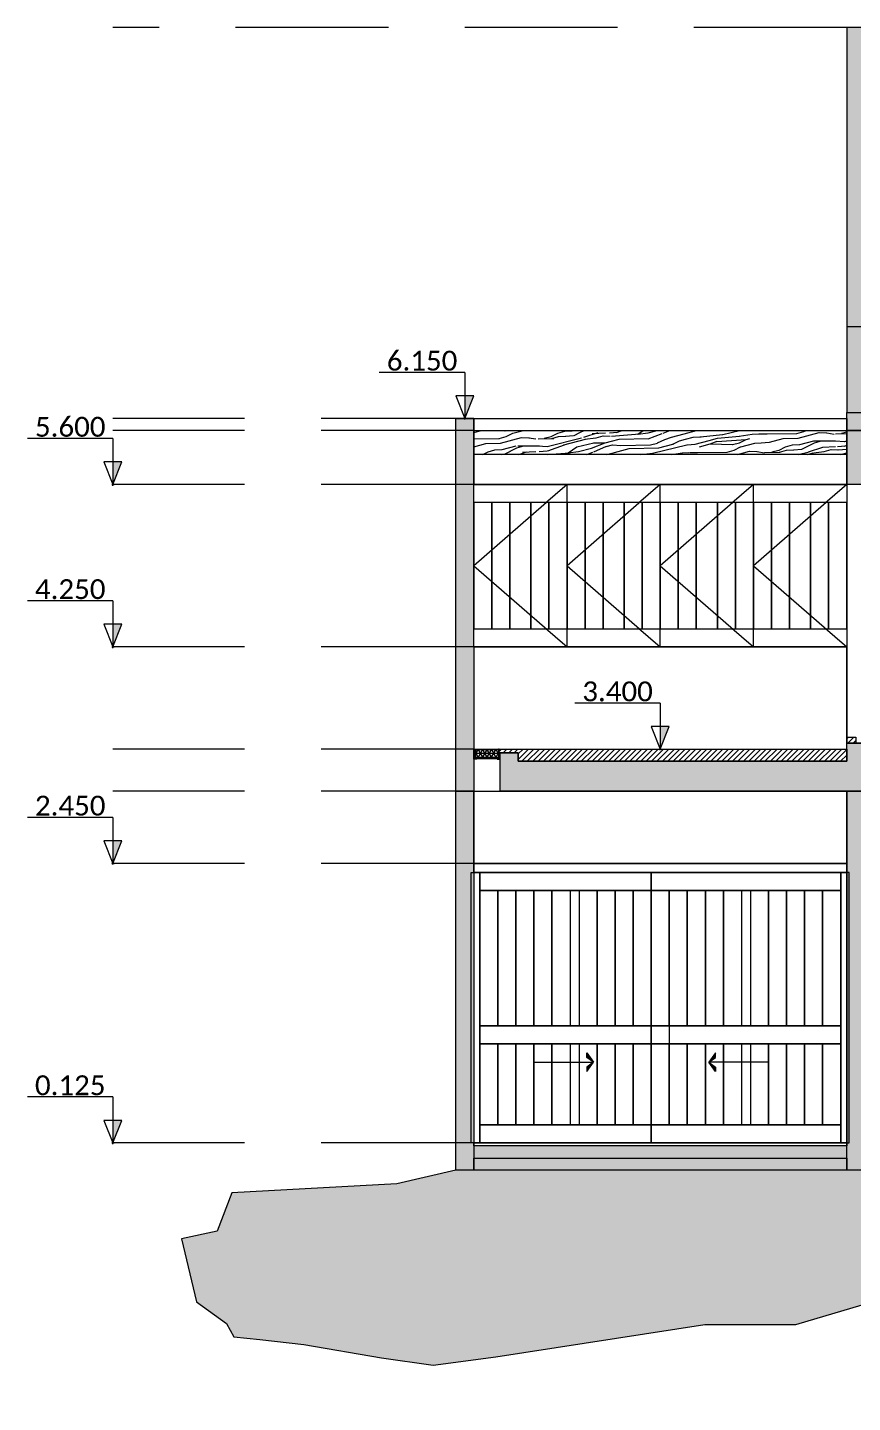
# Model space of a CAD drawing. Header units: metres. Extents: x -197 to 1099, y -24 to 14.
# Drawn here: x 869.46 to 876.31, y -2.03 to 9.4 of the extents above; entities that cross this region are included whole.
import ezdxf
from ezdxf.enums import TextEntityAlignment as Align

# ---------------------------------------------------------------- set-up
doc = ezdxf.new("R2010")
doc.units = ezdxf.units.M
doc.header["$LTSCALE"] = 0.001
doc.header["$PDMODE"] = 34
doc.header["$PDSIZE"] = 0.01
doc.linetypes.add('HIDDENX2', pattern=[19.05, 12.7, -6.35])
doc.layers.get('0').update_dxf_attribs({"lineweight": 13, "true_color": 0x000000})
for name, color, linetype, lineweight, true_color in [('Jach-Anotaciones-CalidaddeLínea  0.13', 7, 'Continuous', 13, 0x000000), ('Jach-Anotaciones-CalidaddeLínea 0.09', 7, 'Continuous', 9, 0x000000), ('Jach-Anotaciones-Hatch-Lum100%', 7, 'Continuous', 13, 0x000000), ('Jach-Anotaciones-Hatch-Lum50%', 9, 'Continuous', 13, 0x808080), ('Jach-Anotaciones-Hatch-Lum80%', 250, 'Continuous', 13, 0x333333), ('Jach-Anotaciones-LineasDetalle0.09mm', 7, 'Continuous', 15, 0x000000), ('Jach-Anotaciones-LineasDetalle0.18mm', 7, 'Continuous', 18, 0x000000), ('JACH-Anotaciones-Textos-Lum75% @ 0.075', 7, 'Continuous', 13, 0x404040), ('JACH-Arq-Lineas-Proyeccion', 250, 'HIDDENX2', 13, 0x333333), ('JACH-Arq-Lineas-Proyeccion Niveles cortes', 9, 'HIDDENX2', 13, 0x808080), ('JACH-Arq-Puertas01-', 7, 'Continuous', 13, 0x404040)]:
    doc.layers.add(name, color=color, linetype=linetype, lineweight=lineweight, true_color=true_color)
doc.styles.add('02a-Calibri-JACH(1.8mm)', font='calibri.ttf', dxfattribs={"height": 2.2})
pattern_1 = [(0, (894.54, -0.075), (0, 6.985), [5.08, -1.905]), (90, (894.54, -0.075), (-6.985, 4e-16), [5.08, -1.905])]
pattern_2 = [(45, (869.457815, 0), (-0.02245064, 0.02245064), [])]
pattern_3 = [(0, (169.421, 45.032), (0, 6.985), [5.08, -1.905]), (90, (169.421, 45.032), (-6.985, 4e-16), [5.08, -1.905])]
pattern_4 = [(90, (-56.2988156, 0), (-0.00127, 0), [])]

# ---------------------------------------------------------------- blocks, each defined once
blk = doc.blocks.new('A$C51db089b')
at = {"layer": 'Jach-Anotaciones-Hatch-Lum50%', "lineweight": 0, "ltscale": 100}
h = blk.add_hatch(color=256, dxfattribs=at)
h.dxf.hatch_style = 1
h.paths.add_polyline_path([(0, 0.078), (0.055, 0.117), (0.055, 0.155)])
h = blk.add_hatch(color=256, dxfattribs=at)
h.dxf.hatch_style = 1
h.paths.add_polyline_path([(0, 0.078), (0.055, 0.038), (0.055, 0)])
at = {"lineweight": 0, "ltscale": 100}
for points in [[(0, 0.078), (0.055, 0.117), (0.055, 0.155)], [(0, 0.078), (0.055, 0.038), (0.055, 0)]]:
    blk.add_lwpolyline(points, close=True, dxfattribs=at)
blk.add_lwpolyline([(0.5, 0.078), (0, 0.078)], dxfattribs=at)
blk = doc.blocks.new('*U322')
at = {"lineweight": 0, "ltscale": 100}
h = blk.add_hatch(dxfattribs=at)
h.set_pattern_fill('ANGLE', color=256)
h.set_pattern_definition(pattern_3)
h.paths.add_polyline_path([(0, 2.5), (0, 0), (1, 2.5)])
h = blk.add_hatch(color=256, dxfattribs=at)
h.dxf.hatch_style = 1
h.paths.add_polyline_path([(0, 2.5), (0, 0), (1, 2.5)])
for points in [[(0, 5.1), (-9.47, 5.1)], [(0, 5.1), (0, 1.25)]]:
    blk.add_lwpolyline(points, dxfattribs=at)
for points in [[(0, 0), (1, 2.5), (-1, 2.5)], [(0, 2.5), (0, 0), (1, 2.5)]]:
    blk.add_lwpolyline(points, close=True, dxfattribs=at)
blk.add_point((0, 0), dxfattribs=at)
at = {"lineweight": 0, "ltscale": 100, "style": '02a-Calibri-JACH(1.8mm)'}
blk.add_attdef('ALT', text='', height=2.2, dxfattribs=at).set_placement((-4.73, 6.4), align=Align.MIDDLE_CENTER)
blk = doc.blocks.new('*U323')
at = {"lineweight": 0, "ltscale": 100}
h = blk.add_hatch(dxfattribs=at)
h.set_pattern_fill('ANGLE', color=256)
h.set_pattern_definition(pattern_3)
h.paths.add_polyline_path([(0, 2.5), (0, 0), (1, 2.5)])
h = blk.add_hatch(color=256, dxfattribs=at)
h.dxf.hatch_style = 1
h.paths.add_polyline_path([(0, 2.5), (0, 0), (1, 2.5)])
for points in [[(0, 5.1), (-9.47, 5.1)], [(0, 5.1), (0, 1.25)]]:
    blk.add_lwpolyline(points, dxfattribs=at)
for points in [[(0, 0), (1, 2.5), (-1, 2.5)], [(0, 2.5), (0, 0), (1, 2.5)]]:
    blk.add_lwpolyline(points, close=True, dxfattribs=at)
blk.add_point((0, 0), dxfattribs=at)
at = {"lineweight": 0, "ltscale": 100, "style": '02a-Calibri-JACH(1.8mm)'}
blk.add_attdef('ALT', text='', height=2.2, dxfattribs=at).set_placement((-4.73, 6.4), align=Align.MIDDLE_CENTER)
blk = doc.blocks.new('*U324')
at = {"lineweight": 0, "ltscale": 100}
h = blk.add_hatch(dxfattribs=at)
h.set_pattern_fill('ANGLE', color=256)
h.set_pattern_definition(pattern_3)
h.paths.add_polyline_path([(0, 2.5), (0, 0), (1, 2.5)])
h = blk.add_hatch(color=256, dxfattribs=at)
h.dxf.hatch_style = 1
h.paths.add_polyline_path([(0, 2.5), (0, 0), (1, 2.5)])
for points in [[(0, 5.1), (-9.47, 5.1)], [(0, 5.1), (0, 1.25)]]:
    blk.add_lwpolyline(points, dxfattribs=at)
for points in [[(0, 0), (1, 2.5), (-1, 2.5)], [(0, 2.5), (0, 0), (1, 2.5)]]:
    blk.add_lwpolyline(points, close=True, dxfattribs=at)
blk.add_point((0, 0), dxfattribs=at)
at = {"lineweight": 0, "ltscale": 100, "style": '02a-Calibri-JACH(1.8mm)'}
blk.add_attdef('ALT', text='', height=2.2, dxfattribs=at).set_placement((-4.73, 6.4), align=Align.MIDDLE_CENTER)
blk = doc.blocks.new('*U325')
at = {"lineweight": 0, "ltscale": 100}
h = blk.add_hatch(dxfattribs=at)
h.set_pattern_fill('ANGLE', color=256)
h.set_pattern_definition(pattern_3)
h.paths.add_polyline_path([(0, 2.5), (0, 0), (1, 2.5)])
h = blk.add_hatch(color=256, dxfattribs=at)
h.dxf.hatch_style = 1
h.paths.add_polyline_path([(0, 2.5), (0, 0), (1, 2.5)])
for points in [[(0, 5.1), (-9.47, 5.1)], [(0, 5.1), (0, 1.25)]]:
    blk.add_lwpolyline(points, dxfattribs=at)
for points in [[(0, 0), (1, 2.5), (-1, 2.5)], [(0, 2.5), (0, 0), (1, 2.5)]]:
    blk.add_lwpolyline(points, close=True, dxfattribs=at)
blk.add_point((0, 0), dxfattribs=at)
at = {"lineweight": 0, "ltscale": 100, "style": '02a-Calibri-JACH(1.8mm)'}
blk.add_attdef('ALT', text='', height=2.2, dxfattribs=at).set_placement((-4.73, 6.4), align=Align.MIDDLE_CENTER)
blk = doc.blocks.new('*U326')
at = {"lineweight": 0, "ltscale": 100}
h = blk.add_hatch(dxfattribs=at)
h.set_pattern_fill('ANGLE', color=256)
h.set_pattern_definition(pattern_3)
h.paths.add_polyline_path([(0, 2.5), (0, 0), (1, 2.5)])
h = blk.add_hatch(color=256, dxfattribs=at)
h.dxf.hatch_style = 1
h.paths.add_polyline_path([(0, 2.5), (0, 0), (1, 2.5)])
for points in [[(0, 5.1), (-9.47, 5.1)], [(0, 5.1), (0, 1.25)]]:
    blk.add_lwpolyline(points, dxfattribs=at)
for points in [[(0, 0), (1, 2.5), (-1, 2.5)], [(0, 2.5), (0, 0), (1, 2.5)]]:
    blk.add_lwpolyline(points, close=True, dxfattribs=at)
blk.add_point((0, 0), dxfattribs=at)
at = {"lineweight": 0, "ltscale": 100, "style": '02a-Calibri-JACH(1.8mm)'}
blk.add_attdef('ALT', text='', height=2.2, dxfattribs=at).set_placement((-4.73, 6.4), align=Align.MIDDLE_CENTER)
blk = doc.blocks.new('*U327')
at = {"lineweight": 0, "ltscale": 100}
h = blk.add_hatch(dxfattribs=at)
h.set_pattern_fill('ANGLE', color=256)
h.set_pattern_definition(pattern_3)
h.paths.add_polyline_path([(0, 2.5), (0, 0), (1, 2.5)])
h = blk.add_hatch(color=256, dxfattribs=at)
h.dxf.hatch_style = 1
h.paths.add_polyline_path([(0, 2.5), (0, 0), (1, 2.5)])
for points in [[(0, 5.1), (-9.47, 5.1)], [(0, 5.1), (0, 1.25)]]:
    blk.add_lwpolyline(points, dxfattribs=at)
for points in [[(0, 0), (1, 2.5), (-1, 2.5)], [(0, 2.5), (0, 0), (1, 2.5)]]:
    blk.add_lwpolyline(points, close=True, dxfattribs=at)
blk.add_point((0, 0), dxfattribs=at)
at = {"lineweight": 0, "ltscale": 100, "style": '02a-Calibri-JACH(1.8mm)'}
blk.add_attdef('ALT', text='', height=2.2, dxfattribs=at).set_placement((-4.73, 6.4), align=Align.MIDDLE_CENTER)

msp = doc.modelspace()

# ---------------------------------------------------------------- hatches: boundary and pattern name
at = {"layer": 'Jach-Anotaciones-Hatch-Lum100%', "ltscale": 100}
h = msp.add_hatch(color=256, dxfattribs=at)
h.dxf.hatch_style = 1
h.paths.add_polyline_path([(876.26585, 6.2), (876.41585, 6.2), (876.41585, 9.4), (876.26585, 9.4)])
h = msp.add_hatch(color=256, dxfattribs=at)
h.dxf.hatch_style = 1
h.paths.add_polyline_path([(881.01585, 6.05), (876.26585, 6.05), (876.26585, 6.2), (881.01585, 6.2)])
h = msp.add_hatch(color=256, dxfattribs=at)
h.dxf.hatch_style = 1
h.paths.add_polyline_path([(873.01585, 6.15), (873.16585, 6.15), (873.16585, 3.05), (873.01585, 3.05)])
h = msp.add_hatch(color=256, dxfattribs=at)
h.dxf.hatch_style = 1
h.paths.add_polyline_path([(876.26585, 6.05), (876.56585, 6.05), (876.56585, 5.6), (876.26585, 5.6)])
h = msp.add_hatch(color=256, dxfattribs=at)
h.dxf.hatch_style = 1
h.paths.add_polyline_path([(876.41585, 3.05), (873.38585, 3.05), (873.38585, 3.37), (873.53585, 3.37), (873.53585, 3.3), (876.26585, 3.3), (876.26585, 3.45), (876.41585, 3.45)])
h = msp.add_hatch(color=256, dxfattribs=at)
h.dxf.hatch_style = 1
h.paths.add_polyline_path([(873.01585, 3.05), (873.16585, 3.05), (873.16585, -0.1), (873.01585, -0.1)])
h = msp.add_hatch(color=256, dxfattribs=at)
h.dxf.hatch_style = 1
h.paths.add_polyline_path([(876.26585, 3.05), (876.41585, 3.05), (876.41585, -0.1), (876.26585, -0.1)])
h = msp.add_hatch(color=256, dxfattribs=at)
h.dxf.hatch_style = 1
h.paths.add_polyline_path([(873.16585, 0), (876.26585, 0), (876.26585, -0.1), (873.16585, -0.1)])
at = {"layer": 'Jach-Anotaciones-Hatch-Lum50%', "ltscale": 100}
h = msp.add_hatch(dxfattribs=at)
h.set_pattern_fill('ANGLE', color=256)
h.set_pattern_definition(pattern_1)
h.paths.add_polyline_path([(876.26585, 6.125), (876.41585, 6.125), (876.41585, 9.325), (876.26585, 9.325)])
h = msp.add_hatch(dxfattribs=at)
h.set_pattern_fill('ANGLE', color=256)
h.set_pattern_definition(pattern_1)
h.paths.add_polyline_path([(876.26585, 6.125), (876.41585, 6.125), (876.41585, 9.325), (876.26585, 9.325)])
h = msp.add_hatch(dxfattribs=at)
h.set_pattern_fill('WOOD_01', color=256, scale=0.6, angle=15, pattern_type=2)
h.set_pattern_definition([(15, (894.8306, 0.5623), (-0.155291, 0.579555), [0.12, -0.48]), (23.9726, (894.920283, 0.250903), (3.322041933, 1.511302687), [0.115412, -11.425817]), (20.7105, (894.90517, 0.284124), (5.06071039, 1.97716997), [0.120599, -5.909326]), (359.5779, (894.858582, 0.45799), (6.84098249, -0.030453526), [0.180499, -17.869426]), (8.6599, (894.81893, 0.65235), (0.57955536, 0.15529266), [0.108665, -5.324566]), (0.0686, (894.92483, 0.32666), (2.47351315, 0.041611156), [0.093145, -9.221359]), (3.6901, (894.63192, 0.60845), (0.5795556, 0.1552917), [0.244753, -2.814658]), (20.7105, (894.93426, 0.198743), (5.06071039, 1.97716997), [0.0603, -5.969625]), (15, (894.86324, 0.4406), (-0.155291, 0.579555), [0.06, -0.54]), (15, (894.7287, 0.4791), (-0.155291, 0.579555), [0.18, -0.42]), (26.3099, (894.82131, 0.59708), (2.1629308, 1.2007197), [0.061188, -2.998223]), (17.7263, (894.820814, 0.36712), (11.435819278, 3.685381775), [0.126143, -12.488135]), (7.4054, (894.85445, 0.357497), (4.79173433, 0.66277956), [0.090796, -8.98885]), (15, (894.8845, 0.1295), (-0.155291, 0.579555), [0.12, -0.48]), (13.8309, (894.834293, 0.084994), (0.579555483, 0.1552919006), [0.294061, -29.11206]), (15, (894.7178, 0.51966), (-0.155291, 0.579555), [0.06, -0.54]), (15, (894.76336, 0.58155), (-0.155291, 0.579555), [0.06, -0.54]), (15, (894.4886, 0.56383), (-0.155291, 0.579555), [0.09, -0.51]), (5.5377, (894.6373, 0.63474), (0.5795555, 0.15529166), [0.182483, -3.467174]), (15, (894.45184, 0.58505), (-0.155291, 0.579555), [0.12, -0.48]), (15, (894.52785, 0.04636), (-0.155291, 0.579555), [0.066, -0.534]), (15, (894.81566, 0.15454), (-0.155291, 0.579555), [0.06, -0.54]), (15, (894.5154, 0.0927), (-0.155291, 0.579555), [0.126, -0.474]), (20.4403, (894.801682, 0.2067), (5.640264168, 2.132466697), [0.12657, -12.530443]), (15, (894.79505, 0.2546), (-0.155291, 0.579555), [0.114, -0.486]), (15, (894.4906, 0.18546), (-0.155291, 0.579555), [0.066, -0.534]), (13.8309, (894.535279, 0.296822), (0.579555483, 0.1552919006), [0.294061, -29.11206]), (15, (894.57346, 0.36296), (-0.155291, 0.579555), [0.06, -0.54]), (15, (894.51085, 0.3648), (-0.155291, 0.579555), [0.06, -0.54]), (15, (894.7427, 0.42693), (-0.155291, 0.579555), [0.12, -0.48]), (15, (894.62365, 0.40746), (-0.155291, 0.579555), [0.06, -0.54]), (15, (894.4891, 0.44595), (-0.155291, 0.579555), [0.12, -0.48]), (34.6538, (894.71081, 0.24447), (5.753945734, 4.026424576), [0.089197, -8.830444]), (26.3099, (894.5688, 0.38034), (2.1629308, 1.2007197), [0.061188, -2.998223]), (26.3099, (894.80839, 0.41348), (2.1629308, 1.2007197), [0.061188, -2.998223]), (20.7105, (894.575514, 0.587127), (5.06071039, 1.97716997), [0.0603, -5.969625]), (4.6952, (894.38498, 0.579555), (3.63262356, 0.35219614), [0.067082, -6.641121]), (3.6901, (894.5916, 0.06345), (0.5795556, 0.1552917), [0.061188, -2.998223]), (105, (894.65266, 0.0674), (-0.579555, -0.155291), [0, -0.6]), (1.6076, (894.443992, 0.359324), (10.473604536, 0.32174997), [0.129522, -12.822692]), (26.3099, (894.77578, 0.53519), (2.1629308, 1.2007197), [0.061188, -2.998223]), (25.3048, (894.873613, 0.17007), (2.74248654, 1.3560103), [0.067082, -6.641121]), (3.6901, (894.63142, 0.37849), (0.5795556, 0.1552917), [0.061188, -2.998223]), (3.6901, (894.68161, 0.42299), (0.5795556, 0.1552917), [0.061188, -2.998223]), (356.5651, (894.45952, 0.30137), (0.5795552, 0.155292), [0.075895, -1.821472]), (0.9638, (894.47047, 0.5155), (0.5795551, 0.1552921), [0.247387, -2.226476]), (358.3008, (894.575514, 0.587127), (4.36747033, -0.07206738), [0.187925, -6.076257]), (15, (894.56775, 0.6161), (-0.155291, 0.579555), [0.072, -0.528]), (0.9638, (894.63713, 0.12534), (0.5795551, 0.1552921), [0.247387, -2.226476]), (0.9638, (894.5683, 0.15038), (0.5795551, 0.1552921), [0.247387, -2.226476]), (0.9638, (894.55433, 0.20254), (0.5795551, 0.1552921), [0.247387, -2.226476]), (4.6952, (894.42225, 0.44046), (3.63262356, 0.35219614), [0.067082, -6.641121]), (0.9638, (894.60502, 0.47701), (0.5795551, 0.1552921), [0.123693, -2.35017]), (4.6952, (894.471944, 0.255004), (3.63262356, 0.35219614), [0.067082, -6.641121]), (12.6141, (894.784184, 0.295187), (0.579555274, 0.15529213), [0.144125, -14.268369]), (4.6952, (894.69248, 0.382425), (3.63262356, 0.35219614), [0.067082, -6.641121]), (27.5288, (894.75934, 0.387916), (2.16293094, 1.20072087), [0.055317, -5.47641]), (4.5626, (894.479709, 0.226027), (6.685690848, 0.549103151), [0.2318364, -22.951773]), (6.8699, (894.71081, 0.24447), (0.57955522, 0.1552912), [0.084853, -4.157788]), (19.7636, (894.5388, 0.260495), (6.21982033, 2.28775623), [0.144499, -7.080457]), (15, (894.6748, 0.30936), (-0.155291, 0.579555), [0.186, -0.414]), (359.7449, (894.402063, 0.515804), (2.47351298, 0.04161114), [0.068411, -6.772642]), (5.5377, (894.65266, 0.06738), (0.5795555, 0.15529166), [0.182483, -3.467174]), (355.0169, (894.498344, 0.15648), (1.89395774, -0.11368084), [0.070228, -6.952591]), (15, (894.87616, 0.6242), (-0.155291, 0.579555), [0.03, -0.57]), (15, (894.9445, 0.3692), (-0.155291, 0.579555), [0.06, -0.54]), (26.3099, (895.0004, 0.16056), (2.1629308, 1.2007197), [0.061188, -2.998223]), (15, (894.99066, 0.22007), (-0.155291, 0.579555), [0.108, -0.492]), (358.3008, (894.90256, 0.52568), (4.36747033, -0.07206738), [0.062642, -6.20154]), (3.0207, (894.940968, 0.405526), (11.632890367, 0.631678888), [0.110404, -20.130386]), (105, (895.0004, 0.16056), (-0.579555, -0.155291), [0, -0.6]), (15, (895.05524, 0.1877), (-0.155291, 0.579555), [0.054, -0.546]), (15, (895.02574, 0.2978), (-0.155291, 0.579555), [0.054, -0.546]), (15, (895.018, 0.3268), (-0.155291, 0.579555), [0.054, -0.546]), (351.0376, (894.965176, 0.52382), (4.5227607, -0.65161876), [0.059093, -5.850217]), (3.5163, (894.946541, 0.5933685), (3.05309304, 0.196811533), [0.055103, -39.129315]), (356.5651, (895.00245, 0.38473), (0.5795552, 0.155292), [0.056921, -1.840445]), (2.4712, (894.92635, 0.66871), (3.05306903, 0.19690192), [0.055317, -5.47641])])
h.paths.add_polyline_path([(873.16585, 6.05), (876.26585, 6.05), (876.26585, 5.85), (873.16585, 5.85)])
h = msp.add_hatch(dxfattribs=at)
h.set_pattern_fill('ANSI31', color=256, scale=0.01)
h.set_pattern_definition(pattern_2)
h.paths.add_polyline_path([(876.26585, 3.5), (876.34085, 3.5), (876.34085, 3.45), (876.49085, 3.45), (876.49085, 3.5), (876.96585, 3.5), (876.96585, 3.45), (876.26585, 3.45)])
h = msp.add_hatch(color=256, dxfattribs=at)
h.dxf.hatch_style = 1
h.paths.add_polyline_path([(873.16585, 3.4), (873.18085, 3.4), (873.18085, 3.318), (873.16885, 3.318), (873.16885, 3.34), (873.16585, 3.34)])
h = msp.add_hatch(color=256, dxfattribs=at)
h.dxf.hatch_style = 1
h.paths.add_polyline_path([(873.19085, 3.315), (873.16585, 3.315), (873.16585, 3.34), (873.16885, 3.34), (873.16885, 3.318), (873.19085, 3.318)])
h = msp.add_hatch(dxfattribs=at)
h.set_pattern_fill('NET3', color=256, scale=0.01)
h.set_pattern_definition([(0, (-34.082813, 7e-15), (0, 0.03175), []), (60, (-34.082813, 7e-15), (-0.0274963066, 0.015875), []), (120, (-34.082813, 7e-15), (-0.0274963066, -0.015875), [])])
h.paths.add_polyline_path([(873.37085, 3.32), (873.18085, 3.32), (873.18085, 3.4), (873.37085, 3.4)])
h = msp.add_hatch(dxfattribs=at)
h.set_pattern_fill('ANSI31', color=256, scale=0.0004, angle=45)
h.set_pattern_definition(pattern_4)
h.paths.add_polyline_path([(873.19085, 3.318), (873.18085, 3.318), (873.18085, 3.32), (873.19085, 3.32)])
h = msp.add_hatch(color=256, dxfattribs=at)
h.dxf.hatch_style = 1
h.paths.add_polyline_path([(873.36085, 3.315), (873.38585, 3.315), (873.38585, 3.34), (873.38285, 3.34), (873.38285, 3.318), (873.36085, 3.318)])
h = msp.add_hatch(dxfattribs=at)
h.set_pattern_fill('ANSI31', color=256, scale=0.0004, angle=45)
h.set_pattern_definition(pattern_4)
h.paths.add_polyline_path([(873.36085, 3.318), (873.37085, 3.318), (873.37085, 3.32), (873.36085, 3.32)])
h = msp.add_hatch(color=256, dxfattribs=at)
h.dxf.hatch_style = 1
h.paths.add_polyline_path([(873.38585, 3.37), (873.37685, 3.37), (873.37685, 3.4), (873.37085, 3.4), (873.37085, 3.318), (873.38285, 3.318), (873.38285, 3.34), (873.38585, 3.34)])
h = msp.add_hatch(dxfattribs=at)
h.set_pattern_fill('ANSI31', color=256, scale=0.01)
h.set_pattern_definition(pattern_2)
h.paths.add_polyline_path([(873.37685, 3.4), (876.26585, 3.4), (876.26585, 3.3), (873.53585, 3.3), (873.53585, 3.37), (873.37685, 3.37)])
h = msp.add_hatch(dxfattribs=at)
h.set_pattern_fill('CONCRET4', color=256, scale=0.2, angle=315, pattern_type=2)
h.set_pattern_definition([(0, (869.50024, 0), (0.141422, 0.141422), [0.028284, -0.05657, 0.014142, -0.084852, 0.028284, -0.0707107]), (90, (869.59924, -0.08485), (-0.141422, 0.141422), [0.0282842, -0.042426, 0.014142, -0.07071, 0.0282842, -0.0989963]), (18.435, (869.457815, 0), (0.1414214, 0.1414214), [0.02236, -0.08944, 0.02236, -0.0894468]), (71.565, (869.457815, 0), (0.1414214, 0.1414214), [0.02236, -0.08944, 0.02236, -0.0894468]), (315, (869.47196, 0.01414), (0.1414214, 0.1414214), [0.01, -0.08, 0.02, -0.08, 0.01]), (315, (869.49317, 0.03536), (0.1414214, 0.1414214), [-0.03, 0.02, -0.08, 0, -0.07, 0]), (315, (869.50024, 0.04243), (0.1414214, 0.1414214), [-0.08, 0, -0.06, 0.02, -0.04, 0]), (315, (869.52145, 0.06364), (0.1414214, 0.1414214), [-0.04, 0, -0.05, 0.02, -0.09, 0]), (315, (869.54267, 0.08485), (0.1414214, 0.1414214), [-0.04, 0.02, -0.08, 0.02, -0.04, 0]), (315, (869.57802, 0.1202), (0.1414214, 0.1414214), [-0.03, 0.02, -0.04, 0, -0.11, 0]), (315, (869.5851, 0.12728), (0.1414214, 0.1414214), [-0.04, 0, -0.12, 0.02, -0.02, 0]), (45, (869.49317, 0.02121), (-0.1414214, 0.1414214), [-0.06, 0, -0.06, 0, -0.08, 0]), (45, (869.47903, -0.02121), (-0.1414214, 0.1414214), [-0.03, 0.02, -0.08, 0, -0.07, 0]), (45, (869.49317, -0.03536), (-0.1414214, 0.1414214), [-0.08, 0, -0.07, 0.02, -0.03, 0]), (45, (869.57095, -0.11314), (-0.1414214, 0.1414214), [-0.04, 0.02, -0.1, 0.02, -0.02, 0]), (45, (869.4861, 0), (-0.1414214, 0.1414214), [-0.06, 0, -0.07, 0, -0.07, 0]), (45, (869.50024, -0.01414), (-0.1414214, 0.1414214), [-0.05, 0, -0.11, 0, -0.04, 0]), (45, (869.52145, -0.02121), (-0.1414214, 0.1414214), [-0.1, 0, -0.03, 0, -0.07, 0]), (45, (869.51438, -0.04243), (-0.1414214, 0.1414214), [-0.09, 0, -0.04, 0, -0.05, 0]), (45, (869.54974, -0.03536), (-0.1414214, 0.1414214), [-0.08, 0, -0.03, 0, -0.08, 0]), (45, (869.56388, -0.03536), (-0.1414214, 0.1414214), [-0.09, 0, -0.04, 0, -0.07, 0]), (45, (869.5356, -0.07778), (-0.1414214, 0.1414214), [-0.12, 0, -0.05, 0, -0.03, 0]), (45, (869.56388, -0.06364), (-0.1414214, 0.1414214), [-0.04, 0, -0.08, 0, -0.08, 0]), (45, (869.56388, -0.07778), (-0.1414214, 0.1414214), [-0.09, 0, -0.05, 0, -0.06, 0]), (45, (869.56388, -0.09192), (-0.1414214, 0.1414214), [-0.08, 0, -0.06, 0, -0.06, 0]), (45, (869.5851, -0.099), (-0.1414214, 0.1414214), [-0.06, 0, -0.06, 0, -0.08, 0]), (45, (869.6063, -0.10607), (-0.1414214, 0.1414214), [-0.08, 0, -0.04, 0, -0.08, 0]), (45, (869.62045, -0.10607), (-0.1414214, 0.1414214), [-0.03, 0, -0.12, 0, -0.05, 0])])
h.paths.add_polyline_path([(873.16585, 0), (876.26585, 0), (876.26585, 0.1), (873.16585, 0.1)])
at = {"layer": 'Jach-Anotaciones-Hatch-Lum80%', "ltscale": 100}
h = msp.add_hatch(dxfattribs=at)
h.set_pattern_fill('EARTH', color=256, scale=0.03, angle=45, double=1)
h.set_pattern_definition([(45, (869.45781, 0), (0, 0.2694077), [0.1905, -0.1905]), (45, (869.4073, 0.05051), (0, 0.2694077), [0.1905, -0.1905]), (45, (869.35679, 0.10103), (0, 0.2694077), [0.1905, -0.1905]), (135, (869.35679, 0.1347), (-0.2694077, 0), [0.1905, -0.1905]), (135, (869.4073, 0.18522), (-0.2694077, 0), [0.1905, -0.1905]), (135, (869.45781, 0.23573), (-0.2694077, 0), [0.1905, -0.1905])])
h.paths.add_polyline_path([(894.31399, -0.05), (893.56585, -0.05), (893.56585, -0.35), (893.41585, -0.35), (891.10585, -0.35), (890.95585, -0.35), (890.95585, 0.25), (888.91585, 0.25), (888.91585, 0.075), (887.51585, 0.075), (887.51585, -0.1), (887.36585, -0.1), (887.36585, -0.3), (879.66585, -0.3), (879.66585, -0.1), (877.31585, -0.1), (877.31585, 0.075), (876.41585, 0.075), (876.41585, -0.1), (873.01585, -0.1), (872.52528, -0.21429), (871.15584, -0.28871), (871.03343, -0.6083), (870.73545, -0.67063), (870.86018, -1.19698), (871.10966, -1.37705), (871.17203, -1.48786), (871.38685, -1.50864), (871.75414, -1.55019), (872.39861, -1.661), (872.82826, -1.72333), (873.348, -1.65408), (875.08739, -1.38397), (875.84275, -1.38397), (877.29108, -0.95458), (877.60293, -1.02384), (878.25802, -1.61162), (879.42223, -1.20993), (880.10136, -1.18223), (881.7368, -0.7944), (882.38821, -0.91213), (882.5961, -1.35537), (883.52899, -1.92198), (884.68627, -2.03279), (885.44855, -1.65881), (886.46724, -1.0632), (887.03549, -1.00087), (887.72848, -0.91776), (889.24611, -1.44411), (890.06383, -1.11861), (890.82249, -0.70302), (891.60556, -0.71687), (893.27566, -1.55487), (894.2597, -1.65876), (895.18137, -1.81112), (896.13075, -1.59643), (896.67128, -1.00082), (897.05935, -0.73072), (897.55531, -0.24479), (897.31887, 0.35), (894.46399, 0.35), (894.46399, -0.05)])

# ---------------------------------------------------------------- linework, layer by layer
at = {"layer": 'Jach-Anotaciones-CalidaddeLínea  0.13', "ltscale": 100}
for points in [[(876.26585, 6.2), (876.41585, 6.2), (876.41585, 9.4), (876.26585, 9.4)], [(881.01585, 6.05), (876.26585, 6.05), (876.26585, 6.2), (881.01585, 6.2)], [(873.01585, 6.15), (873.16585, 6.15), (873.16585, 3.05), (873.01585, 3.05)], [(873.16585, 6.15), (876.26585, 6.15), (876.26585, 5.6), (873.16585, 5.6)], [(873.16585, 6.05), (876.26585, 6.05), (876.26585, 5.85), (873.16585, 5.85)], [(876.26585, 6.05), (876.56585, 6.05), (876.56585, 5.6), (876.26585, 5.6)], [(873.16585, 3.4), (876.26585, 3.4), (876.26585, 4.25), (873.16585, 4.25)], [(876.41585, 3.05), (873.38585, 3.05), (873.38585, 3.37), (873.53585, 3.37), (873.53585, 3.3), (876.26585, 3.3), (876.26585, 3.45), (876.41585, 3.45)], [(876.26585, 3.5), (876.34085, 3.5), (876.34085, 3.45), (876.49085, 3.45), (876.49085, 3.5), (876.96585, 3.5), (876.96585, 3.45), (876.26585, 3.45)], [(873.37685, 3.4), (876.26585, 3.4), (876.26585, 3.3), (873.53585, 3.3), (873.53585, 3.37), (873.37685, 3.37)], [(873.01585, 3.05), (873.16585, 3.05), (873.16585, -0.1), (873.01585, -0.1)], [(873.16585, 3.05), (876.26585, 3.05), (876.26585, 2.45), (873.16585, 2.45)], [(876.26585, 3.05), (876.41585, 3.05), (876.41585, -0.1), (876.26585, -0.1)], [(873.16585, 0), (876.26585, 0), (876.26585, 0.1), (873.16585, 0.1)], [(873.16585, 0), (876.26585, 0), (876.26585, -0.1), (873.16585, -0.1)]]:
    msp.add_lwpolyline(points, close=True, dxfattribs=at)
at = {"layer": 'Jach-Anotaciones-CalidaddeLínea  0.13'}
msp.add_lwpolyline([(876.41585, -0.1), (873.01585, -0.1), (872.52528, -0.21429), (871.15584, -0.28871), (871.03343, -0.6083), (870.73545, -0.67063), (870.86018, -1.19698), (871.10966, -1.37705), (871.17203, -1.48786), (871.38685, -1.50864), (871.75414, -1.55019), (872.39861, -1.661), (872.82826, -1.72333), (873.348, -1.65408), (875.08739, -1.38397), (875.84275, -1.38397), (877.29108, -0.95458)], dxfattribs=at)
at = {"layer": 'Jach-Anotaciones-CalidaddeLínea 0.09', "ltscale": 100}
msp.add_lwpolyline([(876.26585, 5.6), (876.26585, 3.45)], dxfattribs=at)
for points in [[(873.16585, 3.4), (873.18085, 3.4), (873.18085, 3.318), (873.16885, 3.318), (873.16885, 3.34), (873.16585, 3.34)], [(873.19085, 3.315), (873.16585, 3.315), (873.16585, 3.34), (873.16885, 3.34), (873.16885, 3.318), (873.19085, 3.318)], [(873.19085, 3.318), (873.18085, 3.318), (873.18085, 3.32), (873.19085, 3.32)], [(873.36085, 3.315), (873.38585, 3.315), (873.38585, 3.34), (873.38285, 3.34), (873.38285, 3.318), (873.36085, 3.318)], [(873.36085, 3.318), (873.37085, 3.318), (873.37085, 3.32), (873.36085, 3.32)], [(873.38585, 3.37), (873.37685, 3.37), (873.37685, 3.4), (873.37085, 3.4), (873.37085, 3.318), (873.38285, 3.318), (873.38285, 3.34), (873.38585, 3.34)]]:
    msp.add_lwpolyline(points, close=True, dxfattribs=at)
at = {"layer": 'Jach-Anotaciones-Hatch-Lum50%', "ltscale": 100}
for points in [[(873.31585, 4.25), (873.46585, 4.25), (873.46585, 5.6), (873.31585, 5.6)], [(873.46585, 4.25), (873.64085, 4.25), (873.64085, 5.6), (873.46585, 5.6)], [(873.64085, 4.25), (873.79085, 4.25), (873.79085, 5.6), (873.64085, 5.6)], [(874.09085, 4.25), (874.24085, 4.25), (874.24085, 5.6), (874.09085, 5.6)], [(874.24085, 4.25), (874.41585, 4.25), (874.41585, 5.6), (874.24085, 5.6)], [(874.41585, 4.25), (874.56585, 4.25), (874.56585, 5.6), (874.41585, 5.6)], [(874.86585, 4.25), (875.01585, 4.25), (875.01585, 5.6), (874.86585, 5.6)], [(875.01585, 4.25), (875.19085, 4.25), (875.19085, 5.6), (875.01585, 5.6)], [(875.19085, 4.25), (875.34085, 4.25), (875.34085, 5.6), (875.19085, 5.6)], [(875.64085, 4.25), (875.79085, 4.25), (875.79085, 5.6), (875.64085, 5.6)], [(875.79085, 4.25), (875.96585, 4.25), (875.96585, 5.6), (875.79085, 5.6)], [(875.96585, 4.25), (876.11585, 4.25), (876.11585, 5.6), (875.96585, 5.6)]]:
    msp.add_lwpolyline(points, close=True, dxfattribs=at)
at = {"layer": 'Jach-Anotaciones-Hatch-Lum50%', "lineweight": 0, "ltscale": 100}
msp.add_lwpolyline([(873.37085, 3.32), (873.18085, 3.32), (873.18085, 3.4), (873.37085, 3.4)], close=True, dxfattribs=at)
at = {"layer": 'Jach-Anotaciones-Hatch-Lum80%', "ltscale": 100}
for points in [[(873.1442, 2.375), (873.21585, 2.375), (873.21585, 0.125), (873.1442, 0.125)], [(873.21585, 2.375), (874.64085, 2.375), (874.64085, 2.225), (873.21585, 2.225)], [(873.21585, 2.225), (873.36585, 2.225), (873.36585, 1.1), (873.21585, 1.1)], [(873.21585, 2.225), (874.79085, 2.225), (874.79085, 1.1), (873.21585, 1.1)], [(873.36585, 2.225), (873.51585, 2.225), (873.51585, 1.1), (873.36585, 1.1)], [(873.51585, 2.225), (873.66585, 2.225), (873.66585, 1.1), (873.51585, 1.1)], [(873.66585, 2.225), (873.81585, 2.225), (873.81585, 1.1), (873.66585, 1.1)], [(873.81585, 2.225), (873.96585, 2.225), (873.96585, 1.1), (873.81585, 1.1)], [(874.19085, 2.225), (874.04085, 2.225), (874.04085, 1.1), (874.19085, 1.1)], [(874.34085, 2.225), (874.19085, 2.225), (874.19085, 1.1), (874.34085, 1.1)], [(874.49085, 2.225), (874.34085, 2.225), (874.34085, 1.1), (874.49085, 1.1)], [(874.64085, 2.225), (874.49085, 2.225), (874.49085, 1.1), (874.64085, 1.1)], [(874.79085, 2.225), (874.64085, 2.225), (874.64085, 1.1), (874.79085, 1.1)], [(874.64085, 2.225), (874.79085, 2.225), (874.79085, 1.1), (874.64085, 1.1)], [(874.64085, 2.225), (874.79085, 2.225), (874.79085, 1.1), (874.64085, 1.1)], [(874.79085, 2.225), (874.64085, 2.225), (874.64085, 1.1), (874.79085, 1.1)], [(873.21585, 1.1), (874.79085, 1.1), (874.79085, 0.95), (873.21585, 0.95)], [(873.21585, 0.95), (873.36585, 0.95), (873.36585, 0.275), (873.21585, 0.275)], [(873.21585, 0.95), (874.79085, 0.95), (874.79085, 0.275), (873.21585, 0.275)], [(873.36585, 0.95), (873.51585, 0.95), (873.51585, 0.275), (873.36585, 0.275)], [(873.51585, 0.95), (873.66585, 0.95), (873.66585, 0.275), (873.51585, 0.275)], [(873.66585, 0.95), (873.81585, 0.95), (873.81585, 0.275), (873.66585, 0.275)], [(873.81585, 0.95), (873.96585, 0.95), (873.96585, 0.275), (873.81585, 0.275)], [(874.19085, 0.95), (874.04085, 0.95), (874.04085, 0.275), (874.19085, 0.275)], [(874.34085, 0.95), (874.19085, 0.95), (874.19085, 0.275), (874.34085, 0.275)], [(874.49085, 0.95), (874.34085, 0.95), (874.34085, 0.275), (874.49085, 0.275)], [(874.64085, 0.95), (874.49085, 0.95), (874.49085, 0.275), (874.64085, 0.275)], [(874.79085, 0.95), (874.64085, 0.95), (874.64085, 0.275), (874.79085, 0.275)], [(874.64085, 0.95), (874.79085, 0.95), (874.79085, 0.275), (874.64085, 0.275)], [(874.64085, 0.95), (874.79085, 0.95), (874.79085, 0.275), (874.64085, 0.275)], [(874.79085, 0.95), (874.64085, 0.95), (874.64085, 0.275), (874.79085, 0.275)], [(873.21585, 0.275), (874.64085, 0.275), (874.64085, 0.125), (873.21585, 0.125)]]:
    msp.add_lwpolyline(points, close=True, dxfattribs=at)
at = {"layer": 'Jach-Anotaciones-LineasDetalle0.09mm', "ltscale": 100}
msp.add_lwpolyline([(876.2875, 2.375), (876.21585, 2.375), (876.21585, 0.125), (876.2875, 0.125)], close=True, dxfattribs=at)
at = {"layer": 'Jach-Anotaciones-LineasDetalle0.18mm', "ltscale": 100}
for points in [[(873.16585, 4.25), (873.94085, 4.25), (873.94085, 5.6), (873.16585, 5.6)], [(873.16585, 4.25), (873.31585, 4.25), (873.31585, 5.6), (873.16585, 5.6)], [(873.16585, 5.6), (873.94085, 5.6), (873.94085, 4.25), (873.16585, 4.25)], [(873.79085, 4.25), (873.94085, 4.25), (873.94085, 5.6), (873.79085, 5.6)], [(874.56585, 4.25), (874.71585, 4.25), (874.71585, 5.6), (874.56585, 5.6)], [(875.34085, 4.25), (875.49085, 4.25), (875.49085, 5.6), (875.34085, 5.6)], [(876.11585, 4.25), (876.26585, 4.25), (876.26585, 5.6), (876.11585, 5.6)], [(874.64085, 2.375), (876.26585, 2.375), (876.26585, 0.125), (874.64085, 0.125)]]:
    msp.add_lwpolyline(points, close=True, dxfattribs=at)
at = {"layer": 'JACH-Arq-Lineas-Proyeccion Niveles cortes', "ltscale": 100}
for points in [[(876.26585, 9.4), (870.16585, 9.4)], [(873.16585, 6.15), (870.16585, 6.15)], [(873.16585, 6.05), (870.16585, 6.05)], [(873.16585, 3.4), (870.16585, 3.4)], [(873.16585, 3.05), (870.16585, 3.05)], [(873.16585, 2.45), (870.16585, 2.45)], [(873.16585, 0.125), (870.16585, 0.125)]]:
    msp.add_lwpolyline(points, dxfattribs=at)
at = {"layer": 'JACH-Arq-Puertas01-', "ltscale": 100}
for points in [[(876.26585, 2.375), (873.16585, 2.375), (873.16585, 2.45), (876.26585, 2.45)], [(876.21585, 2.375), (874.64085, 2.375), (874.64085, 2.225), (876.21585, 2.225)], [(876.21585, 2.225), (874.64085, 2.225), (874.64085, 1.1), (876.21585, 1.1)], [(874.79085, 2.225), (874.94085, 2.225), (874.94085, 1.1), (874.79085, 1.1)], [(874.94085, 2.225), (875.09085, 2.225), (875.09085, 1.1), (874.94085, 1.1)], [(875.09085, 2.225), (875.24085, 2.225), (875.24085, 1.1), (875.09085, 1.1)], [(875.24085, 2.225), (875.39085, 2.225), (875.39085, 1.1), (875.24085, 1.1)], [(875.61585, 2.225), (875.46585, 2.225), (875.46585, 1.1), (875.61585, 1.1)], [(875.76585, 2.225), (875.61585, 2.225), (875.61585, 1.1), (875.76585, 1.1)], [(875.91585, 2.225), (875.76585, 2.225), (875.76585, 1.1), (875.91585, 1.1)], [(876.06585, 2.225), (875.91585, 2.225), (875.91585, 1.1), (876.06585, 1.1)], [(876.21585, 2.225), (876.06585, 2.225), (876.06585, 1.1), (876.21585, 1.1)], [(876.21585, 1.1), (874.64085, 1.1), (874.64085, 0.95), (876.21585, 0.95)], [(876.21585, 0.95), (874.64085, 0.95), (874.64085, 0.275), (876.21585, 0.275)], [(874.79085, 0.95), (874.94085, 0.95), (874.94085, 0.275), (874.79085, 0.275)], [(874.94085, 0.95), (875.09085, 0.95), (875.09085, 0.275), (874.94085, 0.275)], [(875.09085, 0.95), (875.24085, 0.95), (875.24085, 0.275), (875.09085, 0.275)], [(875.24085, 0.95), (875.39085, 0.95), (875.39085, 0.275), (875.24085, 0.275)], [(875.61585, 0.95), (875.46585, 0.95), (875.46585, 0.275), (875.61585, 0.275)], [(875.76585, 0.95), (875.61585, 0.95), (875.61585, 0.275), (875.76585, 0.275)], [(875.91585, 0.95), (875.76585, 0.95), (875.76585, 0.275), (875.91585, 0.275)], [(876.06585, 0.95), (875.91585, 0.95), (875.91585, 0.275), (876.06585, 0.275)], [(876.21585, 0.95), (876.06585, 0.95), (876.06585, 0.275), (876.21585, 0.275)], [(876.21585, 0.275), (874.64085, 0.275), (874.64085, 0.125), (876.21585, 0.125)], [(873.16585, 0.125), (876.26585, 0.125), (876.26585, 0.1), (873.16585, 0.1)]]:
    msp.add_lwpolyline(points, close=True, dxfattribs=at)

# ---------------------------------------------------------------- block references
at = {"ltscale": 100, "xscale": -1}
msp.add_blockref('A$C51db089b', (874.1618, 0.7183), dxfattribs=at)
at = {"ltscale": 100}
msp.add_blockref('A$C51db089b', (875.1199, 0.7183), dxfattribs=at)
at = {"layer": 'JACH-Anotaciones-Textos-Lum75% @ 0.075', "ltscale": 100, "xscale": 0.075, "yscale": 0.075, "zscale": 0.075}
for name, p, values in [('*U327', (873.09085, 6.15), {'ALT': '6.150'}), ('*U326', (870.16585, 5.6), {'ALT': '5.600'}), ('*U325', (870.16585, 4.25), {'ALT': '4.250'}), ('*U324', (874.71585, 3.4), {'ALT': '3.400'}), ('*U323', (870.16585, 2.45), {'ALT': '2.450'}), ('*U322', (870.16585, 0.125), {'ALT': '0.125'})]:
    msp.add_blockref(name, p, dxfattribs=at).add_auto_attribs(values)

# ---------------------------------------------------------------- next in the draw order: wipeouts: each hides what was drawn before it
at = {"ltscale": 100}
for points in [[(873.16585, 5.6), (873.94085, 5.6), (873.94085, 5.45), (873.16585, 5.45)], [(873.16585, 4.4), (873.94085, 4.4), (873.94085, 4.25), (873.16585, 4.25)]]:
    msp.add_wipeout(points, dxfattribs=at).dxf.layer = 'Jach-Anotaciones-LineasDetalle0.18mm'

# ---------------------------------------------------------------- next in the draw order: linework, layer by layer
at = {"layer": 'Jach-Anotaciones-LineasDetalle0.18mm', "ltscale": 100}
for points in [[(873.16585, 5.6), (873.94085, 5.6), (873.94085, 5.45), (873.16585, 5.45)], [(873.94085, 4.25), (874.71585, 4.25), (874.71585, 5.6), (873.94085, 5.6)], [(873.94085, 4.25), (874.09085, 4.25), (874.09085, 5.6), (873.94085, 5.6)], [(873.94085, 5.6), (874.71585, 5.6), (874.71585, 4.25), (873.94085, 4.25)], [(873.31585, 5.45), (873.16585, 5.45), (873.16585, 4.4), (873.31585, 4.4)], [(873.16585, 4.4), (873.94085, 4.4), (873.94085, 4.25), (873.16585, 4.25)]]:
    msp.add_lwpolyline(points, close=True, dxfattribs=at)
at = {"layer": 'JACH-Arq-Lineas-Proyeccion Niveles cortes', "ltscale": 100}
for points in [[(873.16585, 5.6), (870.16585, 5.6)], [(873.16585, 4.25), (870.16585, 4.25)]]:
    msp.add_lwpolyline(points, dxfattribs=at)

# ---------------------------------------------------------------- next in the draw order: wipeouts: each hides what was drawn before it
at = {"ltscale": 100}
for points in [[(873.94085, 5.6), (874.71585, 5.6), (874.71585, 5.45), (873.94085, 5.45)], [(873.94085, 4.4), (874.71585, 4.4), (874.71585, 4.25), (873.94085, 4.25)]]:
    msp.add_wipeout(points, dxfattribs=at).dxf.layer = 'Jach-Anotaciones-LineasDetalle0.18mm'

# ---------------------------------------------------------------- next in the draw order: linework, layer by layer
at = {"layer": 'Jach-Anotaciones-LineasDetalle0.18mm', "ltscale": 100}
for points in [[(873.94085, 5.6), (874.71585, 5.6), (874.71585, 5.45), (873.94085, 5.45)], [(874.71585, 4.25), (875.49085, 4.25), (875.49085, 5.6), (874.71585, 5.6)], [(874.71585, 4.25), (874.86585, 4.25), (874.86585, 5.6), (874.71585, 5.6)], [(874.71585, 5.6), (875.49085, 5.6), (875.49085, 4.25), (874.71585, 4.25)], [(874.09085, 5.45), (873.94085, 5.45), (873.94085, 4.4), (874.09085, 4.4)], [(873.94085, 4.4), (874.71585, 4.4), (874.71585, 4.25), (873.94085, 4.25)]]:
    msp.add_lwpolyline(points, close=True, dxfattribs=at)
at = {"layer": 'JACH-Arq-Lineas-Proyeccion', "ltscale": 100}
msp.add_lwpolyline([(873.94085, 5.6), (873.16585, 4.925), (873.94085, 4.25)], dxfattribs=at)

# ---------------------------------------------------------------- next in the draw order: wipeouts: each hides what was drawn before it
at = {"ltscale": 100}
for points in [[(874.71585, 5.6), (875.49085, 5.6), (875.49085, 5.45), (874.71585, 5.45)], [(874.71585, 4.4), (875.49085, 4.4), (875.49085, 4.25), (874.71585, 4.25)]]:
    msp.add_wipeout(points, dxfattribs=at).dxf.layer = 'Jach-Anotaciones-LineasDetalle0.18mm'

# ---------------------------------------------------------------- next in the draw order: linework, layer by layer
at = {"layer": 'Jach-Anotaciones-LineasDetalle0.18mm', "ltscale": 100}
for points in [[(874.71585, 5.6), (875.49085, 5.6), (875.49085, 5.45), (874.71585, 5.45)], [(875.49085, 4.25), (876.26585, 4.25), (876.26585, 5.6), (875.49085, 5.6)], [(875.49085, 4.25), (875.64085, 4.25), (875.64085, 5.6), (875.49085, 5.6)], [(875.49085, 5.6), (876.26585, 5.6), (876.26585, 4.25), (875.49085, 4.25)], [(874.86585, 5.45), (874.71585, 5.45), (874.71585, 4.4), (874.86585, 4.4)], [(874.71585, 4.4), (875.49085, 4.4), (875.49085, 4.25), (874.71585, 4.25)]]:
    msp.add_lwpolyline(points, close=True, dxfattribs=at)
at = {"layer": 'JACH-Arq-Lineas-Proyeccion', "ltscale": 100}
msp.add_lwpolyline([(874.71585, 5.6), (873.94085, 4.925), (874.71585, 4.25)], dxfattribs=at)

# ---------------------------------------------------------------- next in the draw order: wipeouts: each hides what was drawn before it
at = {"ltscale": 100}
for points in [[(875.49085, 5.6), (876.26585, 5.6), (876.26585, 5.45), (875.49085, 5.45)], [(875.49085, 4.4), (876.26585, 4.4), (876.26585, 4.25), (875.49085, 4.25)]]:
    msp.add_wipeout(points, dxfattribs=at).dxf.layer = 'Jach-Anotaciones-LineasDetalle0.18mm'

# ---------------------------------------------------------------- next in the draw order: linework, layer by layer
at = {"layer": 'Jach-Anotaciones-LineasDetalle0.18mm', "ltscale": 100}
for points in [[(875.49085, 5.6), (876.26585, 5.6), (876.26585, 5.45), (875.49085, 5.45)], [(875.64085, 5.45), (875.49085, 5.45), (875.49085, 4.4), (875.64085, 4.4)], [(875.49085, 4.4), (876.26585, 4.4), (876.26585, 4.25), (875.49085, 4.25)]]:
    msp.add_lwpolyline(points, close=True, dxfattribs=at)
at = {"layer": 'JACH-Arq-Lineas-Proyeccion', "ltscale": 100}
for points in [[(875.49085, 5.6), (874.71585, 4.925), (875.49085, 4.25)], [(876.26585, 5.6), (875.49085, 4.925), (876.26585, 4.25)]]:
    msp.add_lwpolyline(points, dxfattribs=at)

doc.saveas('drawing.dxf')
